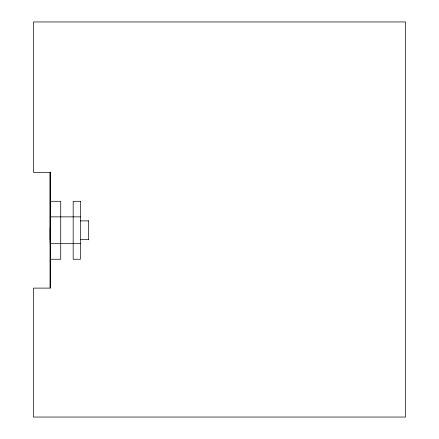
<?xml version="1.0" encoding="UTF-8"?>
<svg xmlns="http://www.w3.org/2000/svg" width="439" height="439" viewBox="0 0 439 439"><rect width="100%" height="100%" fill="white"/><g stroke="black" fill="none" stroke-linecap="round" stroke-linejoin="round"><path stroke-width="0.66" d="M50.161 239.853L50.161 227.797M50.161 220.888L50.161 221.026M50.161 172.439L50.161 288.11M50.205 172.209L50.205 288.11L33.446 288.11L33.446 417.05L405.554 417.05L405.554 21.95L33.446 21.95L33.446 172.439L50.205 172.439L50.205 243.683L80.359 243.683M50.271 201.303L60.725 201.303L60.725 259.251L50.205 259.251M50.271 216.866L80.359 216.866M80.359 220.888L88.519 220.888M80.359 239.667L88.519 239.667M88.519 220.696L88.519 239.853M80.359 201.303L73.176 201.303L73.176 259.251L80.359 259.251L80.359 201.303"/></g></svg>
